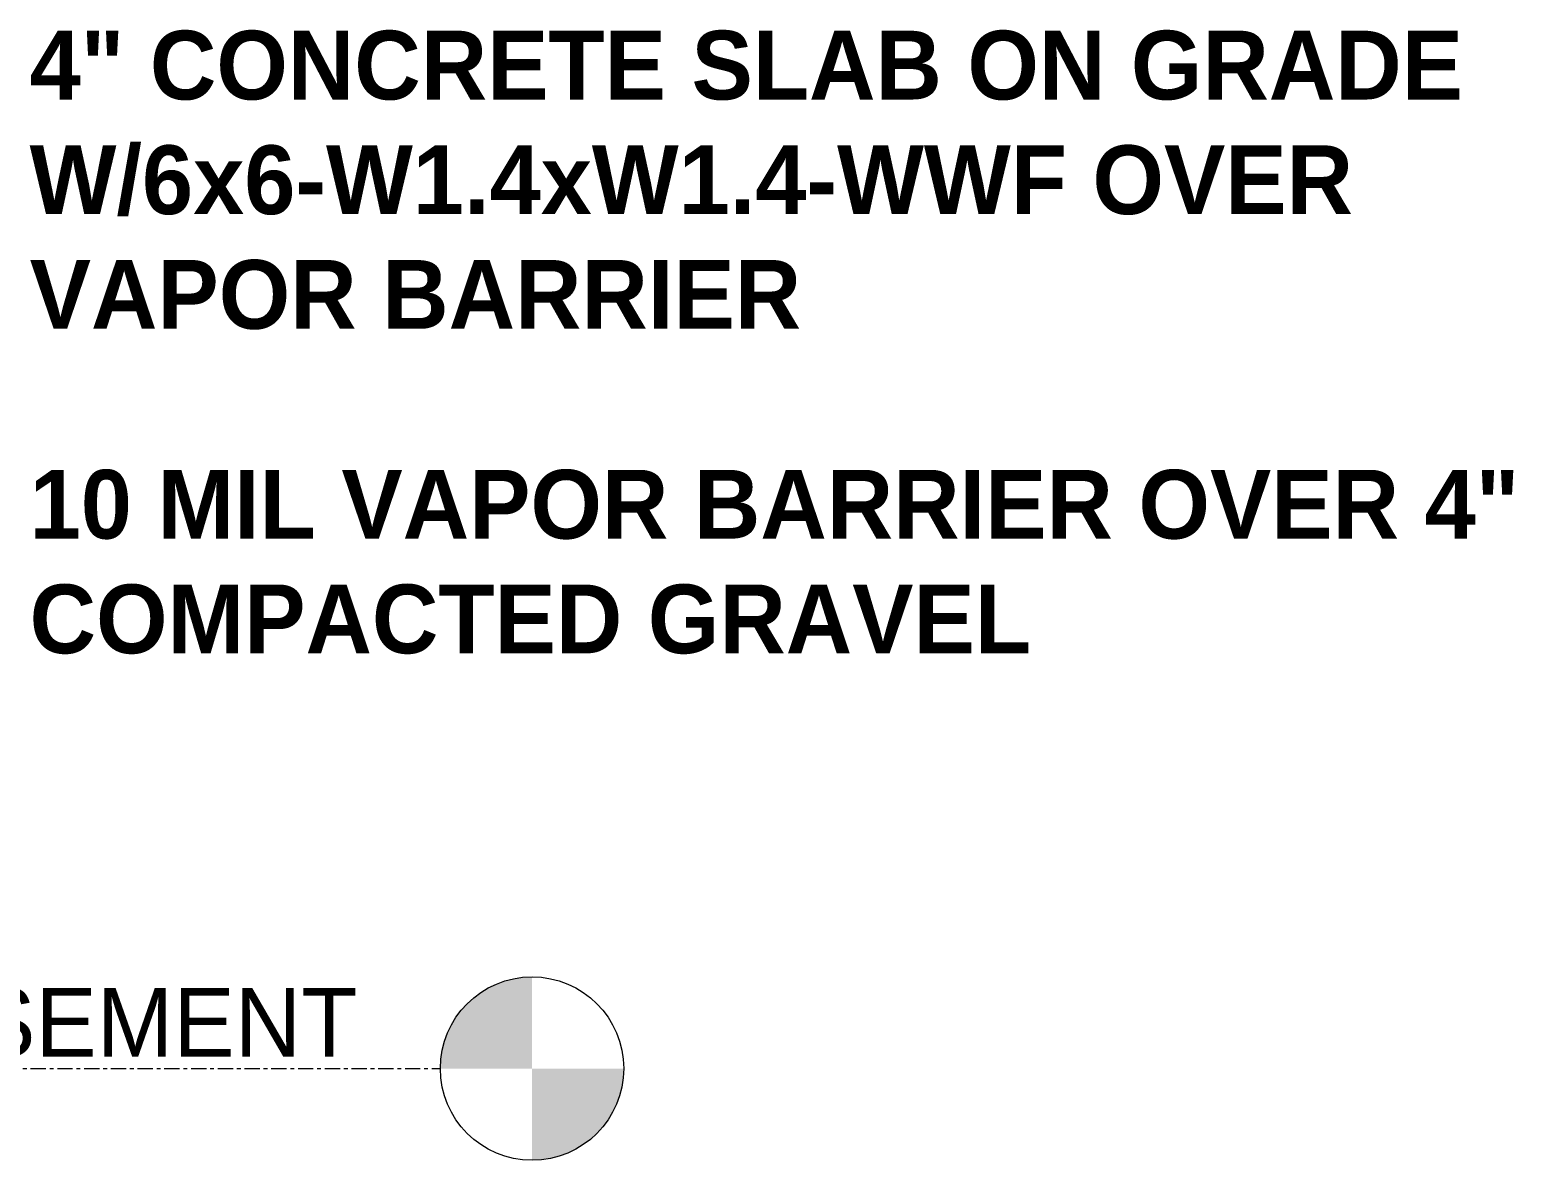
# Model space of a CAD drawing. Header units: inches. Extents: x 2469 to 3241, y -184 to 455.
# Drawn here: x 2727.8 to 2776.34, y -155 to -118.02 of the extents above; entities that cross this region are included whole.
import ezdxf

# ---------------------------------------------------------------- set-up
doc = ezdxf.new("R2010")
doc.units = ezdxf.units.IN
doc.header["$MEASUREMENT"] = 0
doc.linetypes.add('Grid Line 1_2_', pattern=[0.875, 0.5, -0.125, 0.125, -0.125])
for name, color, linetype, lineweight in [('A-FLOR-LEVL', 51, 'Continuous', 9), ('A-FLOR-LEVL-1', 51, 'Grid Line 1_2_', 9), ('G-ANNO-TEXT-1', 231, 'Continuous', 9)]:
    doc.layers.add(name, color=color, linetype=linetype, lineweight=lineweight)
doc.styles.add('Century Gothic', font='ufonts.com_century-gothic.ttf', dxfattribs={"height": 2.25})
doc.styles.add('Century Gothic_B', font='GOTHICB.TTF', dxfattribs={"height": 2.25})

# ---------------------------------------------------------------- blocks, each defined once
blk = doc.blocks.new('Level - Level Head - Circle-50818-WALL SECTION - WEST STAIR - NORTH WALL')
at = {"layer": 'A-FLOR-LEVL'}
h = blk.add_hatch(color=256, dxfattribs=at)
edge = h.paths.add_edge_path(flags=0)
edge.add_line((2696.423, 0), (2693.423, 0))
edge.add_arc((2696.423, 0), 3, 90, 180, ccw=False)
edge.add_line((2696.423, 3), (2696.423, 0))
h = blk.add_hatch(color=256, dxfattribs=at)
edge = h.paths.add_edge_path(flags=0)
edge.add_line((2696.423, -3), (2696.423, 0))
edge.add_line((2696.423, 0), (2699.423, 0))
edge.add_arc((2696.423, 0), 3, 270, 360, ccw=False)
blk.add_circle((2696.423, 0), 3, dxfattribs=at)

msp = doc.modelspace()

# ---------------------------------------------------------------- linework, layer by layer
at = {"layer": 'A-FLOR-LEVL-1'}
msp.add_line((2636.833133, -152), (2741.238107, -152), dxfattribs=at)

# ---------------------------------------------------------------- block references
at = {"layer": 'A-FLOR-LEVL'}
msp.add_blockref('Level - Level Head - Circle-50818-WALL SECTION - WEST STAIR - NORTH WALL', (47.81555, -152), dxfattribs=at)

# ---------------------------------------------------------------- texts
at = {"layer": 'A-FLOR-LEVL', "insert": (2708.958038, -149.362304), "char_height": 2.25, "width": 35.67825, "attachment_point": 1, "style": 'Century Gothic'}
msp.add_mtext('-12\' - 8" - BASEMENT', dxfattribs=at)
at = {"layer": 'G-ANNO-TEXT-1', "char_height": 2.25, "attachment_point": 1, "style": 'Century Gothic_B'}
for s, insert, width in [('4" CONCRETE SLAB ON GRADE', (2727.801582, -118.056859), 56.13075), ('W/6x6-W1.4xW1.4-WWF OVER', (2727.801582, -121.806859), 55.22175), ('VAPOR BARRIER', (2727.801582, -125.556859), 29.46675), ('10 MIL VAPOR BARRIER OVER 4"', (2727.801582, -132.419347), 58.176), ('COMPACTED GRAVEL', (2727.801582, -136.169347), 40.1475)]:
    msp.add_mtext(s, dxfattribs=dict(at, insert=insert, width=width))

doc.saveas('drawing.dxf')
